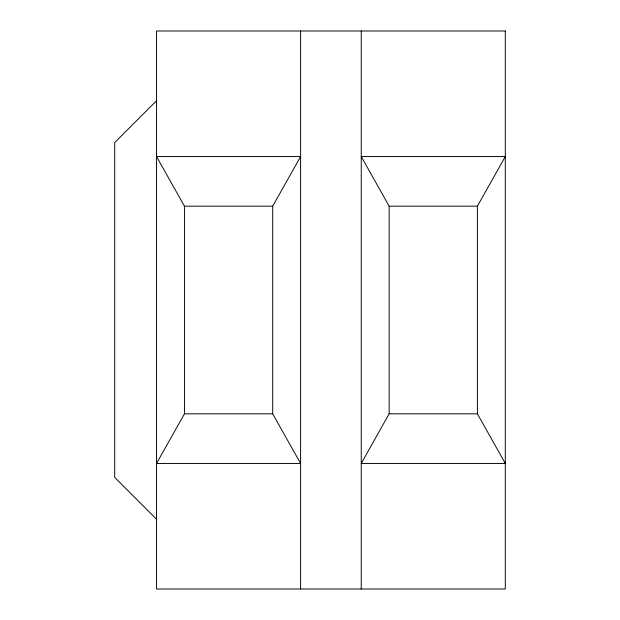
<?xml version="1.0" encoding="UTF-8"?>
<svg xmlns="http://www.w3.org/2000/svg" width="620" height="620" viewBox="0 0 620 620"><rect width="100%" height="100%" fill="white"/><g stroke="black" fill="none" stroke-linecap="round" stroke-linejoin="round"><path stroke-width="0.93" d="M272.699 206.181L300.599 156.55L156.55 156.55L184.45 206.181L184.45 413.819L156.55 463.45L300.599 463.45L272.699 413.819L272.699 206.181L184.45 206.181M477.4 206.181L505.3 156.55L361.251 156.55L389.151 206.181L389.151 413.819L361.251 463.45L505.3 463.45L477.4 413.819L477.4 206.181L389.151 206.181M156.55 100.75L114.7 142.6L114.7 477.4L156.55 519.25M184.45 413.819L272.699 413.819M389.151 413.819L477.4 413.819M361.251 31L361.251 589M300.599 31L300.599 589M505.3 31L156.55 31L156.55 589L505.3 589L505.3 31"/></g></svg>
